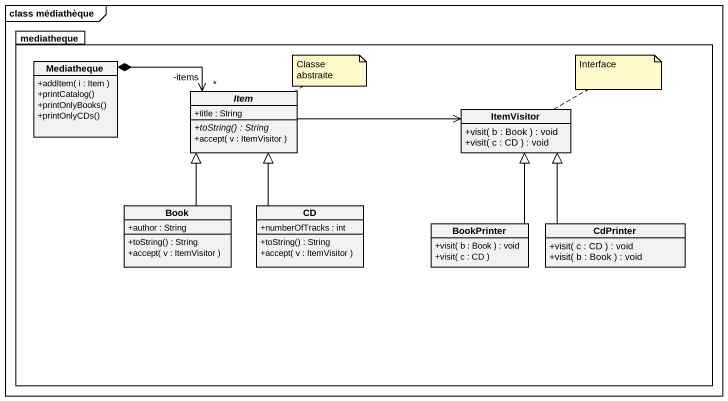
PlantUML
@startuml
mainframe class médiathèque
hide circle
hide empty members
skinparam classAttributeIconSize 0
package mediatheque {
  class Mediatheque {
    +addItem( i : Item )
    +printCatalog()
    +printOnlyBooks()
    +printOnlyCDs()
  }
  abstract class Item {
    +title : String
    {abstract} +toString() : String
    +accept( v : ItemVisitor )
  }
  class ItemVisitor {
    +visit( b : Book ) : void
    +visit( c : CD ) : void
  }
  class Book {
    +author : String
    +toString() : String
    +accept( v : ItemVisitor )
  }
  class CD {
    +numberOfTracks : int
    +toString() : String
    +accept( v : ItemVisitor )
  }
  class BookPrinter {
    +visit( b : Book ) : void
    +visit( c : CD )
  }
  class CdPrinter {
    +visit( c : CD ) : void
    +visit( b : Book ) : void
  }
}
Mediatheque *-right-> "*\n-items" Item
Item -right-> ItemVisitor
Book -up-|> Item
CD -up-|> Item
BookPrinter -up-|> ItemVisitor
CdPrinter -up-|> ItemVisitor
note top of Item : Classe abstraite
note right of ItemVisitor : Interface
@enduml
